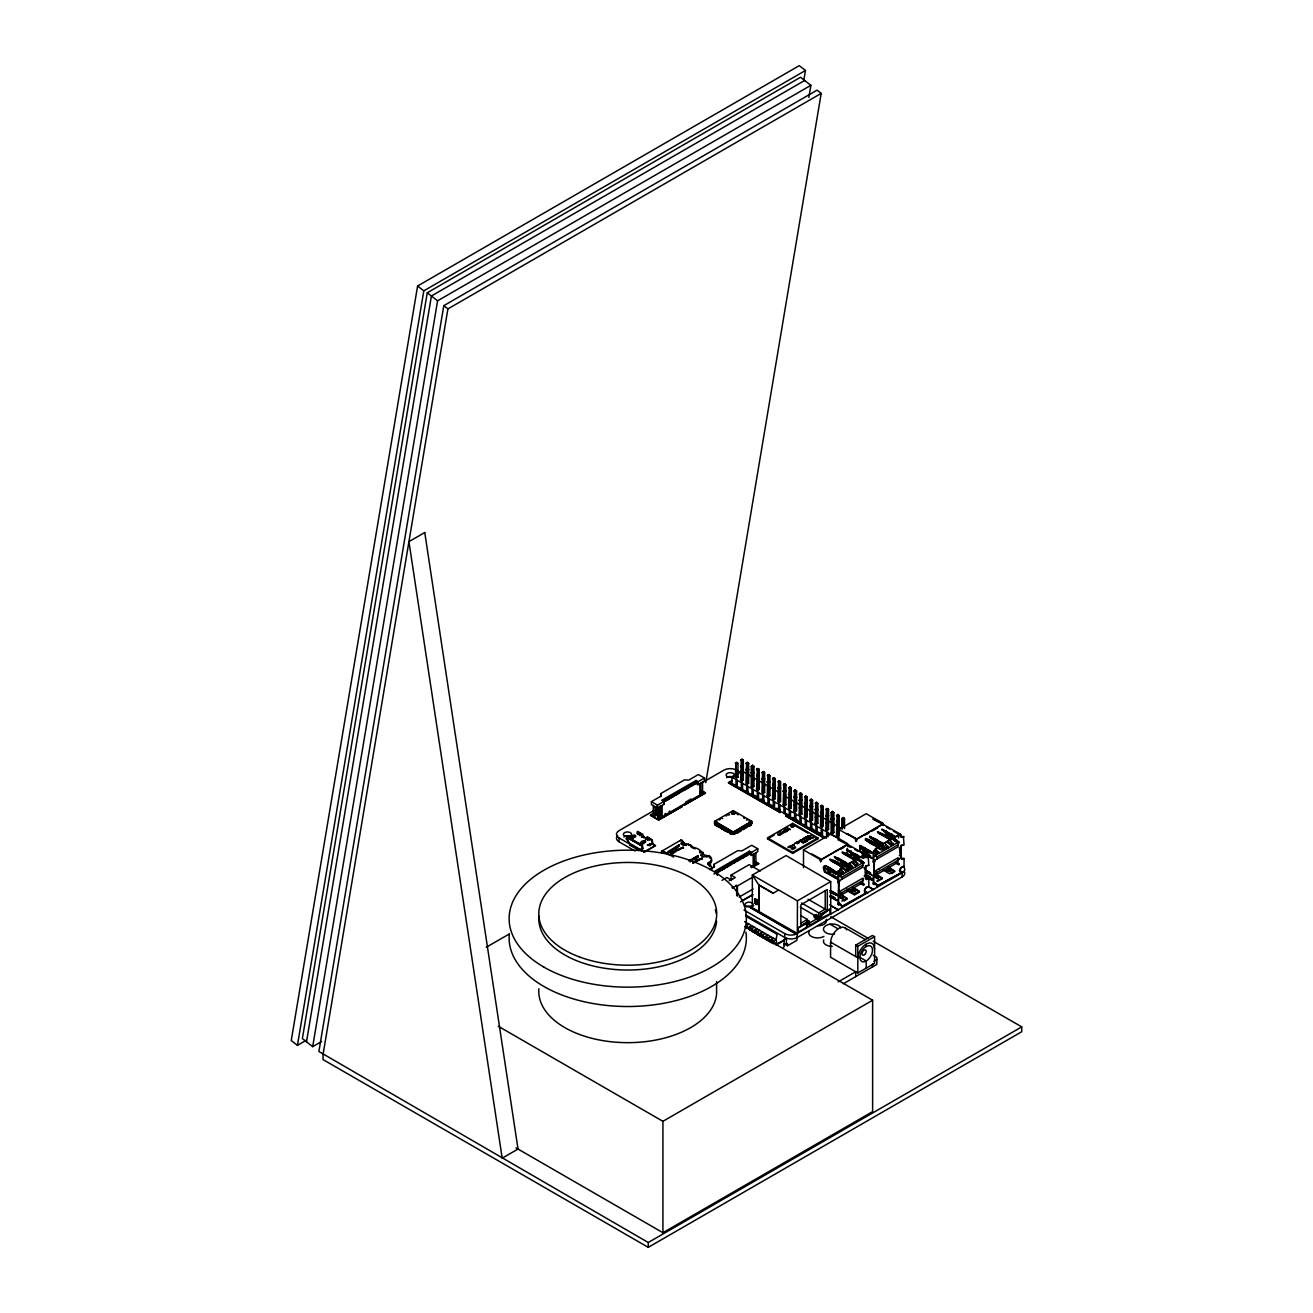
<?xml version="1.0" encoding="UTF-8"?>
<svg xmlns="http://www.w3.org/2000/svg" width="1313" height="1313" viewBox="0 0 1313 1313"><rect width="100%" height="100%" fill="white"/><g stroke="black" fill="none" stroke-linecap="round" stroke-linejoin="round"><path stroke-width="1.5" d="M736.675 895.63L736.675 885.733L731.948 887.621L733.245 888.359M642.418 844.325L642.402 845.785L631.717 839.581M791.985 848.395C793.988 851.464 792.806 847.492 791.099 848.904M793.331 847.624C795.284 850.709 794.102 846.721 792.445 848.132M794.677 846.852C796.679 849.905 795.497 845.867 793.791 847.361M800.093 840.271C802.062 843.373 801.078 839.188 799.223 840.78M804.442 837.76C806.363 840.894 805.329 836.742 803.556 838.268M651.625 844.111L649.82 845.638L647.966 844.751M637.593 832.557L639.808 833.213M661.85 852.728L661.867 852.482A2.216 1.28 60 0 1 663.213 851.694L668.547 854.763M662.901 852.744L663.984 852.121M755.073 902.753L755.336 898.913L757.01 900.554L757.322 904.427L757.256 899.914L754.745 898.749L754.959 903.131L756.895 904.624L754.729 903.18L754.729 898.798L757.01 900.554M839.368 890.214L838.318 890.805M865.152 875.476L864.102 875.919M874.458 860.672L873.211 862.067L873.211 853.827C874.179 851.973 874.885 849.265 876.674 847.476L899.947 834.034C899.307 833.246 900.652 838.236 903.41 836.397L904.05 844.998L900.62 845.621L900.587 858.341L901.85 859.326L904.05 858.521L904.05 866.761C900.226 866.761 897.042 871.011 903.114 872.39M809.858 839.319L808.89 838.4L810.236 839.171L806.166 840.156L807.528 840.747L806.445 840.041L809.678 839.105M660.012 809.038L660.324 808.004M660.012 813.157L659.7 814.191M707.953 863.117L707.822 864.561L711.006 862.707L711.63 860.901L710.579 860.294M857.816 957.85L858.095 955.93A11.866 6.844 -60 0 1 865.103 944.786A11.866 6.844 -60 0 1 873.473 944.72L874.589 948.922M874.327 883.091L873.211 883.83L873.211 875.607L874.376 873.539L873.752 861.213M899.372 835.905L900.226 835.216M847.738 846.261L851.152 847.41M649.525 843.685L649.541 843.619A2.002 1.149 60 0 1 649.279 844.226L650.395 843.603M803.769 80.602L805.46 70.492L799.272 65.65L417.6 286.004L291.256 1040.536L297.444 1045.361L306.323 1040.241M297.444 1045.361L423.804 290.846L805.46 70.492M808.841 97.457L810.86 85.329L800.536 77.254L427.267 292.766L302.367 1038.599L312.691 1046.658L321.537 1041.554M306.503 1041.816L431.403 295.999L804.672 80.487M312.691 1046.658L437.59 300.825L810.86 85.329M443.794 305.666L318.895 1051.5L648.261 1242.508L1021.744 1026.881L1021.744 1031.723L648.261 1247.35L323.014 1059.575L323.014 1054.733L447.914 308.9L821.199 93.387L817.063 90.154L443.794 305.666L447.914 308.9M658.65 814.06L655.089 815.882L653.3 814.848L657.386 812.484L657.386 807.889M705.77 782.63L821.199 93.387M852.334 854.074L852.564 853.811A2.084 1.1 63.6 0 1 853.663 854.976C857.98 857.044 852.925 859.588 851.284 856.355A2.084 1.297 55.9 0 0 850.168 855.305L842.24 852.039L854.336 859.227L859.539 856.453L846.704 849.413L852.711 854.041M805.312 841.846L803.277 841.633L805.115 841.731M805.05 840.796L807.068 840.993L805.246 840.894M809.579 838.17L811.483 838.416L809.776 838.268M631.405 837.317C630.092 835.413 640.055 835.314 633.49 837.792L633.49 837.07C639.989 834.428 629.288 834.461 631.405 837.317L630.453 837.858L631.405 836.578M679.445 846.229L678.197 845.818M793.709 826.583L793.019 825.385M783.976 939.501L784.353 945.508L783.303 948.199M802.341 842.388L804.081 842.552L802.079 842.503L802.473 841.584L803.786 842.634L802.522 842.503M843.356 864.135L840.501 865.169L838.909 863.494A2.084 1.297 56.1 0 0 837.792 862.444L829.882 859.178L839.089 864.725A2.084 1.264 58.1 0 0 840.484 865.94M890.953 836.66L888.097 837.694L886.505 836.02A2.084 1.297 55.9 0 0 885.389 834.97L877.461 831.703L889.558 838.892L894.76 836.118L881.876 829.159L887.933 833.492A2.084 1.1 63.6 0 1 888.885 834.641L890.969 836.512M780.103 834.395C782.86 834.477 778.051 833.099 779.955 834.116M703.161 853.565C697.269 854.484 704.359 858.554 705.967 855.682L705.967 856.897L707.444 856.06M864.151 855.42C866.859 852.514 865.136 859.736 868.188 856.733L868.829 865.333L865.365 866.12L865.365 878.676L866.646 879.644L868.829 878.857L868.829 887.096C864.594 887.44 863.757 889.738 865.365 893.447L842.093 906.889L840.976 904.69L838.662 905.002L838.991 903.163L838.006 904.165L839.155 881.253M853.319 853.647L853.319 855.452M755.106 902.901L757.01 904.05M671.517 851.76A1.773 1.034 -60 0 1 670.106 852.334L669.646 851.234L673.175 852.301A4.448 2.577 -60 0 1 675.013 850.561L683.433 847.098L677.41 850.381M675.013 851.76A2.971 1.707 -60 0 0 673.799 852.744A1.773 1.034 -60 0 1 672.19 853.532L671.747 852.449M856.7 841.141L855.912 838.761L847.115 833.673L856.749 839.007L882.549 824.104L873.112 819.394M664.739 801.587L665.675 799.715M665.986 800.864L666.938 798.993M667.775 798.501L666.823 800.372L668.087 799.65M669.876 797.286L668.924 799.174L671.124 796.564M671.025 797.959L671.961 796.088M673.126 796.745L674.061 794.874M676.474 794.808L677.426 792.937M678.575 793.594L679.51 791.723M684.861 789.966L685.813 788.095M685.698 789.49L686.65 787.603M686.962 788.752L687.897 786.881M688.751 786.389L687.799 788.276L689.998 785.666M691.147 786.339L692.099 784.452M692 785.847L692.936 783.976M695.037 782.761L694.085 784.632L696.711 781.793L697.761 784.829L704.474 780.94L704.474 778.035L698.385 774.522L688.751 780.103L684.45 779.906L660.734 793.61L660.734 796.515M717.21 872.817L718.145 870.929M718.047 872.324L718.999 870.453M719.311 871.602L720.246 869.715M722.248 869.912L723.184 868.024M723.496 869.173L724.448 867.302M724.333 868.697L725.285 866.81M726.434 867.483L727.386 865.612M727.697 866.761L728.633 864.873M728.534 866.268L729.47 864.397M730.635 865.054L731.571 863.183M733.983 863.117L734.935 861.246M738.185 860.704L739.121 858.833M740.269 859.49L741.221 857.619M742.37 858.275L743.322 856.404M743.207 857.799L744.159 855.912M744.471 857.077L745.407 855.19M746.572 855.863L747.507 853.975M747.409 855.37L748.344 853.499M749.083 854.402L750.035 852.531L751.069 855.551L757.782 851.677L757.782 848.772L751.709 845.26L742.058 850.84L737.775 850.643L714.059 864.331L714.059 867.253M627.795 837.957L627.745 839.565A2.002 1.149 60 0 0 628.172 840.747L629.222 842.569A2.002 1.149 60 0 0 630.027 843.537L639.907 849.232A2.002 1.149 60 0 0 640.711 849.199L641.762 848.592A2.002 1.149 60 0 0 642.188 847.919L641.745 845.72L627.844 837.924L641.121 845.654L641.565 844.883M638.512 850.168L639.776 849.166L638.889 850.397L629.863 845.195L630.224 843.652L630.306 845.457M694.938 858.554L696.021 859.194M715.322 824.728L716.159 823.875L715.437 825.27M716.373 825.335L717.21 824.482L716.488 825.877M717.21 824.482L715.962 825.582M717.423 825.943L717.735 825.401M717.637 824.843L718.26 825.696L716.996 826.172M718.785 825.992C717.604 827.732 719.984 825.5 718.687 825.45M719.524 827.026L720.361 826.304L719.097 827.272M720.574 827.748L721.411 826.911L720.673 828.306M721.625 828.355L722.462 827.518L721.723 828.897M722.462 828.126L721.198 828.601M722.659 828.963L723.512 828.126L722.774 829.504M723.709 829.57L724.546 828.716M724.76 830.062C726.877 827.978 723.43 831.539 725.285 830.473M726.335 831.08L726.023 829.685L725.4 831.031L726.335 831.08L725.4 831.031M727.172 830.834L726.434 831.621L727.386 831.572M727.911 831.999L728.223 830.834L728.748 831.753L727.484 832.229L728.436 832.179M728.961 832.59L729.798 831.753M730.209 832.114L730.11 833.755L730.323 832.655M731.374 833.263L731.16 834.346L731.259 832.721M705.967 855.682L702.783 853.844L701.306 855.42M839.073 881.745L838.006 882.402L838.006 874.163C838.974 872.374 839.631 869.666 841.452 867.811L864.742 854.369L864.611 855.731M901.21 867.187L899.782 871.192M658.453 813.453L657.189 814.388L656.664 812.911L657.911 813.633M733.951 813.994C736.248 810.515 728.321 814.241 733.951 813.929M735.953 762.607L735.264 777.132L736.626 777.92L737.988 777.132L737.988 763.46L735.953 762.607L736.626 777.92M741.271 759.538L740.598 780.217L741.96 781.005L743.322 780.217L743.322 760.375L741.271 759.538L742.633 759.538M741.271 765.692L740.598 766.529L741.96 767.317L743.322 766.529L741.271 765.692L742.633 765.692M746.605 762.607L745.915 783.287L747.278 784.074L748.64 783.287L748.64 763.46L746.605 762.607L747.967 762.607M745.915 769.615L747.278 768.368L748.64 769.615L745.915 769.615L748.64 769.615M751.249 766.529L752.612 765.298L753.974 766.529L753.974 786.372L752.612 787.144L751.249 786.372L751.249 766.529L753.974 766.529L752.612 765.298M751.249 772.684L752.612 771.437L753.974 772.684L751.249 772.684L753.974 772.684M757.256 768.761L756.567 789.441L757.929 790.229L759.291 789.441L759.291 769.615L757.256 768.761L758.619 768.761M757.256 774.916L756.567 775.753L757.929 776.541L759.291 775.753L757.256 774.916L758.619 774.916M762.574 771.831L761.901 792.51L763.263 793.298L764.626 792.51L764.626 772.684L762.574 771.831L763.936 771.831M761.901 778.839L763.263 777.591L764.626 778.839L761.901 778.839L764.626 778.839M767.908 774.916L767.219 795.596L768.581 796.384L769.943 795.596L769.943 775.753L767.908 774.916L769.27 774.916M767.219 781.908L768.581 780.677L769.943 781.908L767.219 781.908L769.943 781.908M773.242 777.985L772.553 798.665L773.915 799.453L775.277 798.665L775.277 778.839L773.242 777.985L774.588 777.985M772.553 784.977L773.915 783.746L775.277 784.977L772.553 784.977L775.277 784.977M778.56 781.054L777.87 801.734L779.233 802.522L780.595 801.734L780.595 781.908L779.233 780.677L779.233 788.555M777.87 788.063L779.233 786.815L780.595 788.063L777.87 788.063L780.595 788.063M783.894 784.14L783.205 804.82L784.567 805.608L785.929 804.82L785.929 784.977L783.894 784.14L785.24 784.14M783.205 791.132L784.567 789.901L785.929 791.132L783.205 791.132L785.929 791.132M789.211 787.209L788.522 807.889L789.884 808.677L791.263 807.889L791.263 788.063L789.884 786.815L789.884 794.71M788.522 794.217L789.884 792.97L791.263 794.217L788.522 794.217L791.263 794.217M794.546 790.295L793.856 810.958L795.218 811.746L796.581 810.958L796.581 791.132L794.546 790.295L795.891 790.295M793.856 797.286L795.218 796.039L796.581 797.286L793.856 797.286L796.581 797.286M799.863 793.364L799.174 814.044L800.553 814.831L801.915 814.044L801.915 794.217L799.863 793.364L801.225 793.364M799.174 800.356L800.553 799.125L801.915 800.356L799.174 800.356L801.915 800.356M805.197 796.433L804.508 817.113L805.87 817.901L807.232 817.113L807.232 797.286L805.197 796.433L806.543 796.433M804.508 803.441L805.87 802.194L807.232 803.441L804.508 803.441L807.232 803.441M810.515 799.519L809.842 820.198L811.204 820.986L812.566 820.198L812.566 800.356L810.515 799.519L811.877 799.519M809.842 806.51L811.204 805.279L812.566 806.51L809.842 806.51L812.566 806.51M815.849 802.588L815.16 823.267L816.522 824.055L817.884 823.267L817.884 803.441L815.849 802.588L817.195 802.588M815.16 809.579L816.522 808.348L817.884 809.579L815.16 809.579L817.884 809.579M821.167 805.657L820.494 826.337L821.856 827.124L823.218 826.337L823.218 806.51L821.856 805.279L821.856 811.877L820.494 812.665L823.218 812.665L821.856 811.418L820.494 812.665M826.501 808.742L825.811 829.422L827.174 830.21L828.536 829.422L828.536 809.579L826.501 808.742L827.863 808.742M825.811 815.734L827.174 814.503L828.536 815.734L825.811 815.734L828.536 815.734M831.145 812.665L832.508 811.418L833.87 812.665L833.87 832.491L832.508 833.279L831.145 832.491L831.145 812.665L833.87 812.665L832.508 811.418M831.145 818.803L832.508 817.572L833.87 818.803L831.145 818.803L833.87 818.803M837.152 814.881L836.463 835.56L837.825 836.348L839.188 835.56L839.188 815.734L837.825 814.503L837.825 821.101L839.188 821.889L836.463 821.889L837.825 820.641L839.188 821.889M844.522 828.585L844.522 818.803L843.159 817.572L841.797 818.803L841.797 828.585M791.05 845.523C794.923 846.836 791.788 844.374 791.493 846.048L791.526 845.785M847.066 864.446L835.265 857.208L834.428 857.701M894.662 836.972L882.861 829.734L882.024 830.226M744.011 910.073L784.731 933.592A8.896 5.137 0 0 0 795.481 934.396L903.574 871.98A8.896 5.137 0 0 0 902.934 866.285M643.665 843.192L643.665 843.668M791.23 825.516L791.23 826.977M793.561 826.55L791.542 826.862M842.306 852.679L851.464 857.586A2.084 1.247 57.5 0 0 853.319 858.833L855.452 857.602A2.084 1.132 62 0 1 853.778 856.257L852.826 854.648M781.99 833.345C783.615 834.74 778.806 832.048 781.875 833.181M678.542 845.703L667.956 852.81M675.309 849.183L678.411 846.901M698.122 856.7L691.787 860.245A4.448 2.577 -60 0 0 689.965 861.985M709.348 862.575L710.399 863.183C706.952 870.092 713.927 863.101 711.646 870.289M674.012 848.723L679.363 844.686L667.956 851.595L672.059 853.384L682.399 847.985M692.887 859.605L698.237 855.584L688.636 860.852M647.966 839.368L647.966 838.892A1.904 1.1 60 0 0 647.03 838.876M882.238 844.144L869.912 836.791M711.121 861.065L711.646 859.67A2.971 1.707 60 0 0 709.562 856.043L706.509 855.502L703.423 856.618M795.776 842.765L797.336 843.471L795.957 842.667M641.368 836.988L642.828 837.103M733.031 834.231L751.906 823.53L751.906 821.396L733.196 810.597L714.502 821.396L714.502 823.53L733.245 834.412L751.61 823.76L733.245 834.05L714.797 823.76M658.65 808.611L651.412 804.557L651.412 801.652L661.063 796.088L660.734 793.61M704.474 778.035L698.171 781.678L696.087 780.464L661.686 800.323L664.214 801.767L697.761 782.4M663.163 801.16L696.711 781.793M651.412 801.652L657.501 805.164L663.787 801.521L663.787 804.442M655.089 815.882L655.089 807.397L656.336 806.921M654.022 810.498L619.063 830.669A8.896 5.137 0 0 0 619.063 837.94L619.063 841.814L634.934 850.972M701.208 783.254L723.923 770.14A8.896 5.137 0 0 1 735.625 769.697M736.626 762.672L735.264 763.46L737.988 763.46L736.626 762.213M741.96 759.603L740.598 760.375L743.322 760.375L741.96 759.144M655.089 807.397L657.6 808.857L659.274 807.889M653.743 813.256L650.263 815.275L658.65 820.116L682.35 806.428L658.65 819.87L650.674 815.275L654.137 813.272M656.336 815.389L656.763 806.428M747.278 762.672L745.915 763.46L748.64 763.46L747.278 762.213M699.747 792.018L700.912 793.413L700.912 783.008M657.6 808.857L657.6 817.326L658.65 816.719M664.838 813.978L665.675 813.486M669.023 811.549L669.876 811.073M685.813 801.948L686.633 801.39M687.897 800.684L688.751 800.191M689.998 799.469L690.835 798.993M662.113 805.411L662.113 815.816L661.063 816.423L661.063 806.001M700.912 793.413L699.862 794.02L699.862 783.615M657.6 817.326L659.389 818.36L702.586 793.413L702.586 782.039M736.002 774.424L731.932 776.771L731.932 783.549L737.25 785.913M741.32 771.355L737.25 774.424M747.967 768.761L746.605 768.761M751.922 765.692L753.285 765.692M735.264 777.132L737.988 777.132M637.691 834.412L638.742 833.558A1.904 1.1 60 0 1 639.677 834.625L640.646 835.363L641.138 833.788A1.904 1.1 60 0 0 640.202 832.705L637.412 831.375L636.953 833.492M630.453 837.136L633.605 837.612M731.505 780.89L728.255 782.761L780.365 812.616L728.682 782.761L731.817 780.956M741.96 774.851L743.322 774.063L736.495 770.14M637.691 833.673L640.202 835.134L642.878 834.034L642.303 835.249L640.695 835.101M757.929 768.827L756.567 769.615L759.291 769.615L757.929 768.368M642.402 837.103L641.778 836.036L642.697 835.626L644.371 836.594L643.665 837.825M753.285 771.831L751.922 771.831M740.598 780.217L743.322 780.217M747.278 777.92L748.64 777.132L747.278 776.344M647.309 838.63L647.309 837.546L645.241 838.039L647.719 836.758L649.574 839.499M647.966 837.792L648.95 839.86M643.354 842.765C650.017 840.172 639.119 840.139 641.253 842.995L640.317 843.553L644.141 841.338L645.553 841.978M645.225 839.844L648.507 838.039A1.904 1.1 60 0 1 649.426 838.039L652.233 839.926L652.692 842.585A2.872 1.658 60 0 1 652.052 843.668L649.328 845.244A2.872 1.658 60 0 1 648.064 845.244M763.263 771.896L761.901 772.684L764.626 772.684L763.263 771.437M648.474 839.073L649.426 838.039L647.966 839.614M647.342 839.729L649.426 838.761M640.317 842.815L641.778 843.668L645.553 842.207M752.612 781.005L753.974 780.217L752.612 779.43M768.581 774.965L767.219 775.753L769.943 775.753L768.581 774.522M763.936 777.985L762.574 777.985M751.249 786.372L753.974 786.372M757.929 784.074L759.291 783.287L757.929 782.499M643.764 852.203L655.203 845.605L651.954 843.734M643.977 852.318L655.614 845.605L652.282 843.685M773.915 778.051L772.553 778.839L775.277 778.839L773.915 777.591M769.27 781.054L767.908 781.054M756.567 789.441L759.291 789.441M763.263 787.144L764.626 786.372L763.263 785.584M486.286 947.247L509.362 933.937M779.233 781.12L777.87 781.908L780.595 781.908L779.233 780.677M774.588 784.14L773.242 784.14M661.933 851.054L680.807 840.156M768.581 790.229L769.943 789.441L768.581 788.653M716.586 821.396L716.996 821.396M719.097 820.067L720.361 819.345M726.959 815.521L726.122 816.013M728.124 814.733L728.961 814.864M714.502 823.333L715.848 822.545M683.236 842.06C677.032 843.077 685.189 847.328 686.584 843.996L690.687 845.145C690.671 847.689 698.188 847.459 700.124 850.594L699.747 852.777M686.092 845.424L686.092 844.21L682.908 842.372L681.431 843.947M784.567 784.189L783.205 784.977L785.929 784.977L784.567 783.746M714.912 824.974L715.848 825.024M778.56 787.209L779.922 787.209M767.219 795.596L769.943 795.596M773.915 793.298L775.277 792.51L773.915 791.723M718.047 826.665L718.999 826.73L718.047 826.78M789.884 787.275L788.522 788.063L791.263 788.063L789.884 786.815M720.148 827.994L721.1 828.06M785.24 790.295L783.894 790.295M690.687 845.145L690.687 846.179M772.553 798.665L775.277 798.665M722.248 829.209L723.184 829.274M691.212 847.262L695.086 848.904M723.299 829.816L724.234 829.865M744.471 818.426L743.634 817.95M724.349 830.423L724.973 829.094M725.285 830.358L724.349 830.292M795.218 790.344L793.856 791.132L796.581 791.132L795.218 789.901M789.211 793.364L790.574 793.364M726.335 830.965L725.4 830.899M746.358 820.001L747.31 820.067M700.124 850.594L699.599 851.497L703.161 852.35L703.161 854.763M729.585 833.328L730.537 833.378M800.553 793.429L799.174 794.217L801.915 794.217L800.553 792.97M795.891 796.433L794.546 796.433M731.571 834.116L730.635 833.936L731.571 833.985M734.624 833.624L735.034 832.655L735.346 833.804M736.199 832.721L736.823 833.328M736.609 831.753L737.135 831.441M738.398 832.54L738.185 830.834M738.71 830.538L739.334 830.292M739.761 829.931L740.384 829.685M740.811 829.324L741.336 829.028M741.96 829.389L742.37 828.421L742.698 829.57M743.01 828.782C744.323 826.73 743.289 830.719 743.535 828.487M743.946 827.518C746.194 829.439 743.519 826.977 744.061 828.175M744.996 826.911C746.342 828.257 744.914 826.369 744.996 827.518M746.047 826.304L746.67 826.058M747.195 825.762C748 825.762 747.671 828.24 747.622 825.401M748.246 825.155L749.411 826.058M749.296 824.548L749.92 825.877L749.723 824.187M750.347 824.548L750.773 823.579L750.97 825.27M783.205 804.82L785.929 804.82M789.884 800.946L788.522 801.734L789.884 802.522M748.246 825.762L748.673 824.794M749.296 825.155L750.445 825.582M737.233 832.114L737.873 832.836L736.724 832.409M737.972 832.179L738.924 832.114M740.072 830.965L741.008 831.031L739.859 829.997M742.698 829.455L743.109 829.685M745.308 827.929L746.26 827.994L745.111 826.96M736.396 833.197L735.674 833.016M744.159 829.094L743.749 828.963M745.21 828.487L744.783 828.355M747.409 826.845L747.721 826.058M750.56 825.024L751.496 824.974M697.285 857.799L698.122 857.307M805.87 796.499L804.508 797.286L807.232 797.286L805.87 796.039M801.225 799.519L799.863 799.519M788.522 807.889L791.263 807.889M795.218 804.032L793.856 804.82L795.218 805.608M811.204 799.568L809.842 800.356L812.566 800.356L811.204 799.125M806.543 802.588L805.197 802.588M793.856 810.958L795.218 810.187M800.553 807.101L799.174 807.889L800.553 808.677M708.199 862.756L711.63 860.901M811.877 805.657L810.515 805.657M709.118 865.497L710.891 865.201M799.174 814.044L801.915 814.044M805.87 810.187L804.508 810.958L805.87 811.746M817.884 803.441L815.16 803.441L816.522 802.194M709.562 869.6L714.37 866.81L714.059 864.331M821.856 805.722L820.494 806.51L823.218 806.51L821.856 805.279M817.195 808.742L815.849 808.742M767.531 837.875L792.707 823.333L817.868 837.875L817.868 838.909L792.707 853.434L767.531 838.909L767.531 837.875L792.707 852.4L817.868 837.875M804.508 817.113L805.87 816.325M811.204 813.256L809.842 814.044L811.204 814.831M767.531 838.909L774.243 835.035M777.608 833.099L780.956 831.162M784.321 829.225L787.669 827.288M757.782 848.772L751.496 852.416L749.395 851.201L715.011 871.061L717.522 872.505L751.069 853.138M716.471 871.898L750.035 852.531M713.96 874.081L717.111 872.259L717.111 875.164M827.174 808.792L825.811 809.579L828.536 809.579L827.174 808.348M821.167 811.811L822.529 811.811M809.842 820.198L811.204 819.41M816.522 816.325L815.16 817.113L816.522 817.901M827.863 814.881L826.501 814.881M831.818 811.811L833.181 811.811M815.16 823.267L817.884 823.267M821.856 819.41L820.494 820.198L821.856 820.986M722.019 880.334L726.86 877.527L731.046 879.956L735.247 877.527L731.046 875.115L731.046 880.563M731.046 875.115L749.181 864.643L760.194 870.995M837.825 814.946L836.463 815.734L839.188 815.734L837.825 814.503M833.181 817.966L831.818 817.966M820.494 826.337L821.856 825.549M750.708 867.138L755.894 864.151L755.894 852.777M729.207 880.646L732.851 878.791M751.627 867.712L758.947 863.724L755.582 861.788M798.681 841.567C802.473 842.339 795.153 840.812 799.568 842.076L798.862 841.682M806.198 837.284L806.034 838.203L807.561 837.792L805.526 836.906L807.118 837.809L806.395 837.399M807.068 836.726C810.876 837.497 803.556 835.971 807.971 837.234L807.265 836.824M798.009 842.257L797.188 842.733L798.222 842.372M789.769 847.591L788.342 847.033M843.159 818.032L841.797 818.803L844.522 818.803L843.159 817.572M837.152 821.035L838.515 821.035M842.486 817.966L843.832 817.966M825.811 829.422L828.536 829.422M832.508 827.124L833.87 826.337L832.508 825.549M736.15 885.192L737.446 885.947L753.088 876.92M831.145 832.491L833.87 832.491M803.507 867.68L803.507 849.888L830.981 834.034L847.542 843.603L848.264 846.048L847.328 844.686L821.954 859.326L820.691 861.935L820.067 859.457L820.691 860.786M838.728 839.434L838.728 829.553L866.186 813.699L882.763 823.267L882.96 825.204M811.894 854.008L821.544 859.326L847.328 844.44L837.891 839.713M873.112 818.656L882.763 823.267M759.127 884.995L758.914 911.517L759.127 884.995L773.259 893.168M739.186 897.042L753.088 889.032M742.009 900.767L752.595 894.662M740.483 901.883L752.907 894.711M847.542 843.603L846.918 845.654M838.728 829.553L855.912 838.761M840.566 849.314L843.947 847.361M865.628 834.838L869.009 832.885M872.406 830.932L877.478 828.011M753.728 905.593L750.232 907.611L796.17 934.134M841.452 867.811L865.365 854.73L865.727 857.602L868.829 857.094M876.674 847.476L900.587 834.395L900.948 837.267L904.05 836.758M864.315 855.945L865.333 855.649L864.594 856.536M748.902 924.106L746.802 925.32L746.802 928.554M838.006 874.163L839.811 873.802L839.368 872.587A2.528 1.461 60 0 0 838.334 871.405M873.752 873.916L873.851 854.189C874.835 851.628 875.032 849.872 877.314 847.837M843.455 873.654L843.455 871.963L840.927 873.408L837.579 871.471M852.252 863.002L855.616 864.939L858.128 863.494L854.779 861.541M883.912 850.299L883.912 848.608L881.4 850.053L878.036 848.116M877.199 842.782L885.586 847.64L888.113 846.179L888.113 847.87M749.526 930.113L749.526 926.88L751.627 925.681M845.539 871.29L844.915 869.19A3.414 1.97 60 0 0 843.52 867.598M857.077 864.643L856.453 862.543A3.414 1.97 60 0 0 855.37 861.197M892.282 844.308L891.675 842.207A3.414 1.97 60 0 0 890.591 840.862M839.565 880.596L862.854 867.154L862.854 862.707L839.565 876.132L841.666 877.347L862.854 865.119M874.786 860.261L898.059 846.819L898.059 842.372L874.786 855.797L876.887 857.012L898.059 844.784M745.965 915.079L784.731 937.466A8.896 5.137 0 0 0 797.319 937.466L797.434 900.833L830.735 881.597L786.077 855.567L752.349 875.032L752.349 907.726L797.434 933.51M749.526 926.88L752.234 928.455L754.335 927.241M754.942 933.248L754.942 930.014L757.043 928.816M867.253 865.513L868.829 865.333M838.006 882.402L839.811 881.187M754.942 930.014L757.667 931.59L759.751 930.375M760.375 936.382L760.375 933.149L762.476 931.935M760.375 933.149L763.083 934.725L765.184 933.51M838.006 895.942L839.959 895.368L839.565 891.56L862.854 878.118L862.854 882.582L839.565 896.024M874.786 871.225L898.059 857.783L898.059 862.247L874.786 875.689L874.786 871.225L876.887 872.439L898.059 860.212M873.736 873.851L875.213 874.918L873.211 875.607M765.807 939.517L765.807 936.284L767.892 935.069M839.565 891.56L841.666 892.774L862.854 880.547M840.862 895.926L841.387 895.614A2.084 1.149 61.9 0 1 843.077 896.418L843.274 898.601L840.944 897.649A2.084 1.247 57.7 0 0 839.729 896.845M765.807 936.284L768.515 937.843L770.616 936.645M771.223 942.652L771.223 939.419L773.324 938.204M800.881 923.17L807.38 919.428L807.38 924.992L809.399 923.827M814.175 915.735L818.787 918.411L818.787 920.101L814.175 917.442L814.175 915.735L816.194 914.587L820.806 917.245L820.806 914.094L801.57 902.999M807.38 921.841L800.881 925.599L800.881 904.772L827.305 889.525L827.305 910.336L820.806 914.094M902.474 866.941L904.05 866.761M844.078 901.013L847.197 899.077L843.668 896.91M859.391 892.184L854.714 894.81M891.675 873.539L894.777 871.553L887.9 867.483M798.074 927.946L806.642 923.121L806.642 927.355L798.074 932.181L798.074 927.946L806.642 923.121M807.38 922.579L809.399 921.414L809.399 925.534L818.787 920.101M821.429 914.455C848.855 896.713 799.24 929.161 830.013 913.864L829.898 909.564M838.006 904.165L838.63 904.526C839.155 901.982 840.665 903.721 842.093 906.889M809.399 923.105L816.686 918.887L816.686 917.196L818.705 916.031L818.705 912.88L825.204 909.138L825.204 890.723M773.866 943.965L744.668 926.502M818.787 918.411L820.806 917.245M841.452 906.528L865.365 893.447M873.851 875.968L873.785 884.437L876.263 884.371L876.674 886.193L900.587 873.112L899.668 870.306M745.636 925.846L777.083 944.014L786.881 938.368M776.049 945.114L784.353 940.321M876.674 886.193L900.587 873.112M797.319 937.466L902.162 876.92A8.896 5.137 0 0 0 904.099 871.323M784.353 945.508L784.353 944.31L787.488 943.702L787.488 945.77L783.992 943.752M787.488 945.77L796.925 940.321L796.925 936.448M855.715 956.635L855.715 945.13L872.489 935.447L874.589 936.661L874.589 963.299L857.816 972.982L830.555 957.243L830.637 942.061M830.555 943.62L830.834 940.19A11.866 6.844 -60 0 1 837.842 929.046A11.866 6.844 -60 0 1 846.212 928.98L846.59 929.817M855.715 945.13L857.816 946.345L874.589 936.661M838.137 981.911L855.715 971.768L855.715 976.609M873.933 961.247L876.838 959.573M843.406 983.716L876.838 964.415L876.838 957.325L873.276 955.273M498.234 1026.241L662.917 1121.318L872.62 1000.243L872.62 1111.635L662.917 1232.71L515.993 1147.874M631.717 838.121L635.213 836.151M684.434 845.145L683.646 845.178M890.148 839.581L879.3 833.739M902.408 845.211L901.21 845.359L901.21 858.045L904.05 858.521M701.273 858.883L692.837 863.281A2.971 1.707 -60 0 1 693.888 862.657M696.284 861.279L702.307 857.996L693.888 861.459A4.448 2.577 -60 0 0 692.624 862.493M682.186 848.116L683.433 848.296M700.486 852.777L701.158 851.201M701.06 859.014L702.324 859.309M791.542 825.631L792.675 825.532M784.665 938.992L786.438 939.123L786.438 944.31M839.647 897.665L842.864 899.093L842.273 896.402M888.54 838.498C893.693 834.149 905.904 849.051 893.447 840.09M840.944 865.973L843.701 864.824M863.199 847.804L862.017 849.002L863.97 850.315A2.084 1.247 2.3 0 1 865.513 851.563L870.667 856.092M846.196 864.643L845.654 864.693A2.528 1.461 60 0 1 844.85 864.512L841.469 862.756M842.749 865.727A2.528 1.461 60 0 0 843.553 865.907L844.111 865.858A3.414 1.97 60 0 1 844.686 865.924M731.932 777.509L737.25 779.856L737.25 786.635L742.584 788.982M737.25 780.579L742.584 782.925L742.584 789.704L747.918 792.051M742.584 783.648L747.918 785.995L747.918 792.789L753.235 795.136M747.918 786.733L753.235 789.08L753.235 795.859L758.569 798.206M753.235 789.802L758.569 792.149L758.569 798.928L763.887 801.275M758.569 792.871L763.887 795.235L763.887 802.013L769.221 804.36M763.887 795.957L769.221 798.304L769.221 805.082L774.539 807.429M769.221 799.026L774.539 801.373L774.539 808.152L779.873 810.498M774.539 802.112L779.873 804.459L779.873 811.237L785.19 813.584M779.873 805.181L785.19 807.528L785.19 814.306L790.524 816.653M785.19 808.25L790.524 810.597L790.524 817.375L795.842 819.739M790.524 811.336L795.842 813.683L795.842 820.461L801.176 822.808M795.842 814.405L801.176 816.752L801.176 823.53L806.494 825.877M801.176 817.474L806.494 819.821L806.494 826.616L811.828 828.963M806.494 820.559L811.828 822.906L811.828 829.685L817.146 832.032M811.828 823.628L817.146 825.975L817.146 832.754L822.48 835.101M817.146 826.698L822.48 829.061L822.48 835.839L826.55 838.186M822.48 829.783L827.814 832.13L827.814 836.89M838.465 838.285L827.814 832.852M891.281 837.317L890.674 837.267A2.084 1.132 62 0 1 888.983 835.921L888.261 834.576M843.701 864.807L843.077 864.742A2.084 1.132 62 0 1 841.403 863.396L840.862 862.362M854.845 857.208L856.01 857.258A2.084 1.297 4 0 1 857.487 857.701M863.511 847.804L863.97 847.853A2.084 1.149 -2.5 0 1 864.594 847.985M828.749 868.188L826.78 868.993L828.749 870.65A2.084 1.247 2.3 0 1 830.292 871.898L830.522 873.112M898.601 837.957L898.601 837.021M872.489 853.105L865.513 848.92A2.084 1.149 -2.5 0 0 865.086 848.231M899.224 859.359L899.224 858.423M872.489 858.193L860.425 851.267L860.146 845.375L872.489 852.268M864.003 857.931L864.003 856.995M872.489 879.956L865.562 876.017M873.802 870.601L873.802 862.657M900.899 834.444L882.828 824.236L857.176 839.007L855.912 841.6L855.288 839.122M885.536 869.863L886.685 869.469A2.084 1.264 58 0 1 888.54 870.158L890.87 871.11L890.674 868.927A2.084 1.149 61.9 0 0 888.983 868.139L887.933 868.336M854.418 894.81L847.443 890.854M843.373 863.987L841.305 862.116A2.084 1.1 63.8 0 0 840.353 860.967L834.346 856.552L847.18 863.56L842.043 866.383L830.029 860.245M892.069 834.789L890.066 834.74A2.084 1.149 -2.2 0 1 888.064 833.936L887.539 834.395M875.131 877.314L878.069 878.758L878.299 876.083A2.084 1.149 61.9 0 0 876.608 875.279L875.558 875.476M785.831 829.882C789.917 832.606 787.554 827.551 786.75 829.947L786.093 829.75C781.645 831.572 790.836 832.344 785.666 829.98M877.117 881.581L882.402 878.709L875.525 874.639M793.298 844.784L794.414 845.112L793.019 844.702C791.706 845.506 796.17 844.538 793.709 844.308M658.437 815.11L658.026 810.154M850.168 890.148L851.464 889.787A2.084 1.264 58 0 1 853.319 890.493L855.649 891.445L855.452 889.262A2.084 1.149 61.9 0 0 853.762 888.474L852.711 888.671M877.051 880.842L882.402 878.02L875.525 873.9M647.194 844.981L647.243 844.998A2.002 1.149 60 0 0 648.048 844.948M898.486 859.687L898.601 858.784M863.265 880.005L863.38 879.119M865.973 839.368L874.31 844.39A2.084 1.264 58.1 0 0 874.721 844.932M639.825 835.642L638.84 834.362M865.858 871.684L870.667 874.031M865.234 872.062L872.013 875.147L866.613 871.307M837.054 873.375L830.292 869.255A2.084 1.149 -2.5 0 0 829.865 868.566M837.054 895.154L830.522 891.97M830.013 892.38L836.824 895.384L829.718 890.674M846.704 889.164L850.168 890.87A2.084 1.297 56 0 0 851.284 890.936L854.993 892.019L855.403 890.099M899.323 855.584L900.373 854.976L899.323 847.574M853.352 853.647L856.01 854.5A2.084 1.1 -3.6 0 1 857.471 854.763M682.153 841.452L684.368 842.733L682.908 843.586L682.908 842.372M841.781 901.145L847.197 898.355L840.304 894.235M872.013 837.727L882.172 842.962A2.528 1.461 60 0 0 882.96 843.159M875 841.551L880.071 844.177A2.528 1.461 60 0 0 880.875 844.374L881.417 844.325A3.414 1.97 60 0 1 884.338 846.442L885.389 848.28M867.827 840.139L874.589 843.635M836.791 858.062L846.951 863.298M841.502 863.511L844.883 865.251A3.397 1.97 60 0 0 845.966 865.513M832.606 860.475L837.678 863.101M642.828 848.411L642.205 846.606L641.942 848.411L642.828 848.264A2.872 1.658 60 0 1 642.205 849.363L641.154 849.971A2.872 1.658 60 0 1 639.891 849.971M886.373 827.075L889.886 829.11M893.414 831.145L898.699 834.198M894.087 839.729L899.487 842.601L894.301 838.449M884.65 834.625L898.059 842.372M887.473 842.667L890.838 844.604L893.349 843.159L893.349 844.85M874.688 838.433L878.036 840.369M741.96 765.742L743.322 766.529M757.929 774.965L759.291 775.753M868.812 839.877L883.912 848.608M865.251 839.91L876.986 846.688M742.584 771.355L746.654 773.702M747.918 774.424L751.972 776.771M753.235 777.509L757.306 779.856M758.569 780.579L762.623 782.925M763.887 783.648L767.957 785.995M769.221 786.733L773.291 789.08M774.539 789.802L778.609 792.149M785.19 795.957L789.261 799.026M790.524 799.026L794.595 802.112M795.842 802.112L799.912 805.181M801.176 805.181L805.246 808.25M806.494 808.25L810.564 811.336M811.828 811.336L815.898 814.405M817.146 814.405L821.216 817.474M822.48 817.474L826.55 819.821M827.814 820.559L831.868 822.906M833.131 823.628L837.202 825.975M838.465 826.698L842.536 829.061M837.825 828.634L839.188 829.422M895.761 862.46L899.323 864.463L899.224 863.511M895.138 862.822L898.699 864.824L898.486 863.79M859.687 847.082L869.764 852.892M747.278 782.499L748.64 783.287M763.263 791.723L764.626 792.51M887.9 866.761L894.744 871.011L889.623 873.752L882.648 869.797M848.165 844.669L872.013 858.456L865.234 853.237A2.084 1.297 4.1 0 1 864.627 852.301C862.017 850.972 861.213 846.327 864.627 849.544A2.084 1.1 -3.8 0 0 865.234 850.282L872.045 853.286L859.687 845.605L859.9 851.71M854.665 849.445L858.193 851.481M861.722 853.516L865.234 855.551M873.211 862.067L875.032 861.705L874.786 860.672M751.873 793.856L757.207 796.942M760.752 798.993L764.314 801.045M767.859 803.096L773.193 806.166M776.738 808.217L780.283 810.269M785.617 813.338L789.162 815.389M792.724 817.441L798.041 820.51M810.466 827.682L814.027 829.734M817.572 831.786L821.117 833.837M859.391 856.847L846.704 850.135L852.711 854.55M824.498 838.088L785.617 815.882L824.449 838.301M855.502 858.128L864.266 862.936L860.688 859.851M846.064 853.007L851.103 855.912M856.142 858.833L862.854 862.707M854.878 858.489L863.626 863.298L854.845 857.717A2.084 1.264 1.9 0 1 854.172 857.652M807.807 833.099L792.707 824.383L792.707 823.333M811.155 835.035L817.868 838.909M842.404 853.105L852.465 858.915M867.236 870.946L870.601 872.882M866.399 870.847L869.764 872.784M837.792 857.799L846.179 862.641M849.527 864.578L852.892 866.514L850.364 867.959L840.304 862.149M866.925 875L870.289 876.936M866.613 877.363L872.013 880.235L865.234 875M868.829 878.857L866.006 878.446L865.989 865.743M833.591 860.212L843.668 866.022M873.211 883.83L875.18 882.828M831.703 861.213L840.09 866.055M797.352 841.863L798.714 842.667L798.041 843.291L799.157 842.651L797.368 841.617L796.466 842.372M842.815 868.451L846.179 870.388L848.69 868.927L848.69 870.634M840.09 870.027L843.455 871.963M868.385 886.488L873.637 889.525M702.274 791.05L705.623 792.986L684.024 805.23L705.212 792.986L702.012 791.148M873.424 889.64L868.139 886.587L866.203 887.227L864.315 890.788L867.991 892.791M803.507 849.888L820.067 859.457M860.54 882.796L864.102 884.798L864.003 883.846M859.917 883.157L863.478 885.159L863.38 884.207M734.509 812.681L736.199 813.535M738.283 814.733L737.348 814.437M748.886 820.97L749.821 821.396M750.56 822.545L751.906 823.333M825.319 865.628L837.054 872.406M788.719 846.606L788.03 847.213M824.466 867.417L836.217 874.195M728.649 814.437L729.486 814.684M852.679 887.096L859.523 891.346L854.484 894.087L847.443 890.116M837.054 878.463L825.155 871.553L824.892 865.874M852.679 887.818L859.391 891.691M824.466 871.881L836.791 878.791L830.013 873.572A2.084 1.297 4.1 0 1 829.406 872.636C826.714 871.422 826.058 866.629 829.406 869.863A2.084 1.1 -3.8 0 0 830.013 870.617C850.758 883.091 816.44 853.992 824.679 872.045M722.659 818.606L721.937 818.426M741.435 829.685L740.909 829.997M832.015 891.281L837.054 894.186M831.178 891.182L836.217 894.087M830.341 896.352L837.054 900.226M829.718 896.713L836.791 900.57L830.013 895.335M755.336 861.886L758.52 863.724M829.652 904.805L838.416 909.86M831.162 905.904L838.203 909.975M754.122 863.117L755.894 864.151M657.074 809.76L658.338 810.482M657.386 810.433L658.65 811.155M657.386 812.484L658.65 813.207L656.139 814.306M808.069 899.241L827.305 910.336M658.026 813.453L656.024 812.304L656.024 808.841M662.113 815.816L660.111 814.667L660.111 805.985M656.664 813.633L657.911 814.355M830.719 916.737L867.86 938.155M873.178 941.208L1021.744 1026.881M844.866 927.749L865.316 939.55M797.434 900.833L778.707 890.017L773.045 893.283L758.914 885.126L752.349 875.032L778.494 890.132M834.625 934.117A8.896 5.137 0 0 1 823.727 930.474A8.896 5.137 0 0 1 830.013 924.188L837.792 928.685M800.257 907.086L816.194 916.277L816.194 914.587M800.52 915.473L807.38 919.428M809.399 921.414L806.871 919.953L806.871 921.644M709.348 865.119L710.399 865.727M696.793 858.932L693.937 857.98M859.211 956.964L866.203 961.001L866.203 968.141M806.642 927.355L806.543 923.055M830.555 942.11L857.898 957.801M651.511 839.959L649.837 838.991L649.837 840.09M673.175 852.301L671.091 851.087A4.448 2.577 -60 0 1 672.913 849.347M641.778 836.036L644.289 837.234M645.241 838.039L647.752 840.222M669.4 851.858L671.501 853.073M673.651 857.094L663.426 851.201A2.971 1.707 60 0 0 661.325 852.416M798.074 932.181L798.173 928.012M633.178 838.334L632.866 837.431M630.453 837.858L631.93 837.973M750.659 907.611L796.433 934.035M619.063 837.94L642.008 851.185M745.636 916.162L777.083 934.331L776.032 939.78L777.083 944.014M744.586 921.611L776.032 939.78L773.948 940.978L771.223 939.419M745.128 926.633L872.62 1000.243M751.151 930.835L770.37 941.946M899.438 870.519L902.934 872.554M864.102 867.909L865.152 869.715M838.318 882.796L839.368 884.617M865.858 874.639L872.489 879.119M832.245 874.277L837.054 877.494M832.245 896.04L835.445 898.19M883.501 831.227L888.162 834.444M869.649 837.366L876.083 842.043M835.905 858.702L838.876 860.704M863.265 857.274L863.56 858.275L854.845 855.075A2.084 1.149 -2.2 0 1 852.843 854.271M883.288 824.285L883.6 825.434M877.626 832.77L885.389 835.692L886.685 837.251A2.084 1.247 57.5 0 0 887.818 838.334M793.561 825.943C789.195 823.399 792.182 829.914 793.709 825.91M731.948 813.748A1.773 1.034 0 0 0 734.919 813.272A1.773 1.034 0 0 0 732.736 812.025A1.773 1.034 0 0 0 731.948 813.748L732.162 813.781M427.267 292.766L437.59 300.825M417.6 286.004L423.804 290.846M839.467 894.465L838.515 894.186L838.515 881.614M855.026 889.574L853.663 889.541A2.084 1.1 63.8 0 1 852.711 889.393M839.319 872.521C837.202 869.387 842.913 870.88 842.093 868.172M710.3 858.029L709.693 857.34A1.773 1.034 60 0 1 710.218 858.078M890.624 869.764L888.885 869.222A2.084 1.1 63.8 0 1 887.933 869.058M890.641 845.26L889.574 843.422A3.414 1.97 60 0 0 888.786 842.355M881.794 847.903L883.304 849.495L882.238 847.656A3.414 1.97 60 0 0 881.154 846.311M876.542 850.939L877.609 852.777M875.952 853.729L874.901 851.891A3.414 1.97 60 0 0 873.818 850.545M851.825 867.663L850.758 865.825A2.528 1.461 60 0 0 850.118 864.972M849.724 868.878L848.674 867.04A2.528 1.461 60 0 0 847.771 865.956M848.083 869.83L847.016 867.991A3.414 1.97 60 0 0 846.229 866.925M847.64 870.092L846.573 868.238A2.528 1.461 60 0 0 846.163 867.647M746.572 826.599L746.047 826.911M740.286 830.243L739.761 830.538M739.235 830.834L739.974 831.621L738.71 831.145M640.957 834.494L640.202 832.705L638.742 834.28M864.611 891.593L864.742 893.086M651.904 840.369L652.052 842.158A2.002 1.149 60 0 1 651.921 842.601M890.903 870.289L890.214 871.684L886.505 870.601A2.084 1.297 56 0 1 885.389 870.535M888.409 834.264L888.54 833.312L891.232 834.165A2.084 1.1 -3.6 0 1 892.167 834.247M642.828 846.934L641.827 845.03L628.188 837.152L627.105 839.188A2.872 1.658 60 0 0 627.729 841.009L628.779 842.815A2.872 1.658 60 0 0 630.043 844.275M902.162 873.047L902.162 876.92M886.948 831.736L886.948 835.134M886.324 830.407L886.324 833.788M885.586 847.64L885.586 849.33M882.123 823.628L882.123 825.319M878.676 853.319L878.676 851.628L876.148 853.089L876.148 854.779M877.314 886.554C878.348 881.975 873.736 885.356 874.376 882.681M876.887 857.012L876.887 859.047M876.887 872.439L876.887 874.474M872.489 963.693L872.489 966.926M866.203 944.08L866.203 946.525M857.816 946.345L857.816 972.982M855.616 864.939L855.616 866.629M851.103 850.742L851.103 854.123M847.312 833.558L847.115 834.395M847.328 848.379L847.328 852.318M843.159 818.36L843.159 827.42M841.666 877.347L841.666 879.382M841.666 892.774L841.666 894.81M838.63 874.524L838.63 882.763M838.63 896.303L838.63 904.526M837.825 821.429L837.825 836.348M832.508 812.205L832.508 833.279M830.735 881.597L830.735 914.291M827.174 809.136L827.174 830.21M826.55 832.13L826.55 836.168M821.856 812.205L821.856 827.124M821.216 829.061L821.216 835.101M816.522 802.982L816.522 824.055M815.898 825.975L815.898 832.032M811.204 799.912L811.204 820.986M810.564 822.906L810.564 828.963M805.87 796.827L805.87 817.901M805.246 819.821L805.246 825.877M800.553 793.758L800.553 814.831M799.912 816.752L799.912 822.808M795.218 790.672L795.218 811.746M794.595 813.683L794.595 819.739M792.707 852.4L792.707 853.434M789.884 808.677L789.884 793.758M789.261 810.597L789.261 816.653M784.731 933.592L784.731 937.466M784.567 784.534L784.567 805.608M783.943 807.528L783.943 813.584M779.233 802.522L779.233 787.603M778.609 804.459L778.609 810.498M773.915 778.379L773.915 799.453M773.291 801.373L773.291 807.429M768.581 775.31L768.581 796.384M768.515 937.843L768.515 941.076M767.957 798.304L767.957 804.36M763.263 772.225L763.263 793.298M763.083 934.725L763.083 937.942M762.623 795.235L762.623 801.275M757.929 769.155L757.929 790.229M757.667 931.59L757.667 934.807M757.306 792.149L757.306 798.206M754.22 853.745L754.22 864.151L753.17 864.758L753.17 854.353M752.612 766.07L752.612 787.144M752.234 928.455L752.234 931.688M751.972 789.08L751.972 795.136M751.496 852.416L751.496 855.321M749.395 851.201L749.395 854.106M747.278 763.001L747.278 784.074M746.654 785.995L746.654 792.051M741.96 759.932L741.96 781.005M741.32 782.925L741.32 788.982M737.446 885.947L737.446 896.04M736.002 779.856L736.002 785.913M733.376 812.632L733.376 810.695L733.031 812.632M733.376 834.231L733.196 831.999L714.666 821.298L733.376 832.294L751.742 821.298L733.196 831.999L733.245 834.412M717.522 872.505L717.522 874.934M716.603 981.566L716.603 993.859A88.972 51.371 0 0 1 623.33 1042.604A88.972 51.371 0 0 1 538.888 988.755M708.61 855.502L708.61 856.7L706.509 856.7L706.509 855.502M698.171 781.678L698.171 784.583L696.087 783.369L696.087 780.464M691.738 845.753L691.738 846.967M688.685 843.996L688.685 845.211M686.584 843.996L686.584 845.211M683.236 843.274L682.3 840.304A2.971 1.707 60 0 0 680.265 840.927M664.214 801.767L664.214 804.196L657.501 808.069L657.501 805.164M662.917 1121.318L662.917 1232.71M659.389 806.97L659.389 818.36M658.437 815.636L658.437 816.604M653.3 805.361L653.3 814.848M648.261 1242.508L648.261 1247.35M642.32 835.757L642.32 834.658L640.202 835.134M716.603 921.201A88.972 51.371 0 0 1 623.33 969.962A88.972 51.371 0 0 1 538.888 916.113M715.355 909.712A88.972 51.371 0 0 1 716.274 913.536M745.915 932.082A118.63 68.489 0 0 1 629.469 1006.513A118.63 68.489 0 0 1 509.313 934.068M830.013 924.188A8.896 5.137 0 0 1 840.911 927.815M832.311 946.394A8.896 5.137 0 0 1 823.727 939.927M826.222 919.346A8.896 5.137 0 0 1 817.638 925.813M823.924 936.415A8.896 5.137 0 0 1 813.19 937.236A8.896 5.137 0 0 1 809.038 931.459M847.41 864.972A3.414 1.97 60 0 1 849.117 866.777L850.184 868.615L852.268 867.401L851.201 865.562A3.414 1.97 60 0 0 850.135 864.217M843.816 868.599A2.528 1.461 60 0 1 844.472 869.452M839.664 869.764A2.528 1.461 60 0 1 841.321 871.274M839.746 869.058A3.414 1.97 60 0 1 841.781 871.011L842.831 872.85L840.747 874.064L839.68 872.226A3.414 1.97 60 0 0 838.285 870.634M842.897 867.236A3.414 1.97 60 0 0 842.01 867.072L841.452 867.122A2.528 1.461 60 0 1 840.927 867.056M853.499 863.412A2.528 1.461 60 0 1 853.91 864.003L855.42 865.595L854.353 863.741A3.414 1.97 60 0 0 852.646 861.952M855.354 861.935A2.528 1.461 60 0 1 856.01 862.789M877.773 847.558A2.528 1.461 60 0 1 879.694 849.117M885.044 843.635A3.414 1.97 60 0 1 886.423 845.227L887.49 847.066L884.946 848.543L883.879 846.704A2.528 1.461 60 0 0 881.729 845.129M885.569 844.899A2.528 1.461 60 0 1 885.98 845.49M875.279 848.871A3.414 1.97 60 0 1 876.986 850.676L878.052 852.514L875.508 853.992L874.458 852.153A2.528 1.461 60 0 0 873.802 851.284M879.054 847.525A3.414 1.97 60 0 1 880.137 848.855M880.219 845.687A3.414 1.97 60 0 0 879.316 845.523L878.774 845.572A2.528 1.461 60 0 1 877.97 845.391M890.066 837.399A2.084 1.264 1.9 0 1 888.327 836.791M887.719 842.257A2.528 1.461 60 0 1 889.131 843.668M890.805 841.863A2.528 1.461 60 0 1 891.232 842.454M877.429 844.062A2.084 1.132 62 0 0 878.299 844.407L876.165 845.638A2.084 1.264 58.1 0 1 875.705 845.605M876.986 843.619A2.084 1.132 62 0 1 876.624 843.061M875.197 876.592A2.084 1.247 57.7 0 1 876.165 877.314C878.495 880.76 879.562 875.229 876.526 876.362A2.084 1.1 63.4 0 1 875.558 876.198M879.021 869.255A3.414 1.97 60 0 1 878.397 868.993M671.698 851.53A2.971 1.707 -60 0 1 672.913 850.561M619.063 841.814A8.896 5.137 0 0 1 617.652 835.61M726.68 777.673A4.07 2.347 0 0 1 733.097 777.198M623.921 837.005A4.07 2.347 0 0 1 630.995 837.005M746.194 906.741A4.07 2.347 0 0 1 751.972 906.741M753.022 905.133A4.07 2.347 0 0 1 746.752 906.462A4.07 2.347 0 0 1 746.752 902.605A4.07 2.347 0 0 1 753.022 903.918M789.917 829.176C790.459 831.392 788.227 826.386 788.342 829.488L788.522 828.601L789.917 829.176M804.18 839.319C804.688 841.535 802.506 836.512 802.62 839.631L802.785 838.744L804.18 839.319M782.942 831.851C786.077 834.543 780.349 831.818 782.942 831.851M791.427 846.704L789.211 846.393L791.427 846.704M801.915 840.304C803.704 841.387 799.092 838.465 801.915 840.304M780.349 834.231L781.268 834.362L780.349 834.231M626.219 838.925C627.401 841.108 627.105 836.02 626.235 838.843M785.076 830.702L787.012 831.047L785.125 830.604M795.087 843.094L797.779 843.438L795.087 843.094M882.402 843.176C877.379 853.811 853.352 829.882 873.014 842.109A2.084 1.297 56.1 0 1 874.13 843.159C875.607 846.458 880.925 843.783 876.526 841.781A2.084 1.1 63.8 0 0 875.558 840.632L869.551 836.233L882.402 843.225M777.788 834.608L780.185 835.084L777.838 834.51M810.728 837.399L813.124 837.891L810.728 837.399M783.27 831.392L785.535 832.114L783.27 831.392M783.582 831.392L785.256 832.065L783.582 831.392M866.416 946.378L864.791 947.494A8.896 5.137 -60 0 0 859.933 958.08A8.896 5.137 -60 0 0 865.989 961.149L867.614 960.016A8.896 5.137 -60 0 0 872.489 950.382L872.324 948.577A8.896 5.137 -60 0 0 866.416 946.378M424.756 532.52L408.934 541.662L502.19 1158.181L518.011 1149.039L424.756 532.52M741.648 830.062L741.648 830.062M746.884 827.026L746.884 827.026M787.57 829.701L788.145 830.341L787.57 829.701M827.174 822.48L825.811 823.267L828.536 823.267L827.174 822.48M807.577 835.725L809.103 836.906L809.3 835.839L810.367 836.184L807.577 835.725M795.054 843.717L795.054 843.717M804.344 841.026L805.69 841.797L804.344 841.026M804.902 840.697L806.248 841.485L804.902 840.697M579.493 956.98A88.972 51.371 0 0 0 716.603 916.359A88.972 51.371 0 0 0 587.141 868.123A88.972 51.371 0 0 0 579.493 956.98M543.861 967.09A118.63 68.489 0 0 0 742.337 936.382A118.63 68.489 0 0 0 597.038 852.514A118.63 68.489 0 0 0 543.861 967.09M864.643 954.567A2.971 1.707 -60 0 0 865.595 949.988A2.971 1.707 -60 0 0 862.083 953.09A2.971 1.707 -60 0 0 864.643 954.567M624.578 835.971A4.07 2.347 0 0 0 631.389 834.92A4.07 2.347 0 0 0 626.399 832.032A4.07 2.347 0 0 0 624.578 835.971M727.32 776.656A4.07 2.347 0 0 0 734.148 775.589A4.07 2.347 0 0 0 729.158 772.717A4.07 2.347 0 0 0 727.32 776.656"/></g></svg>
